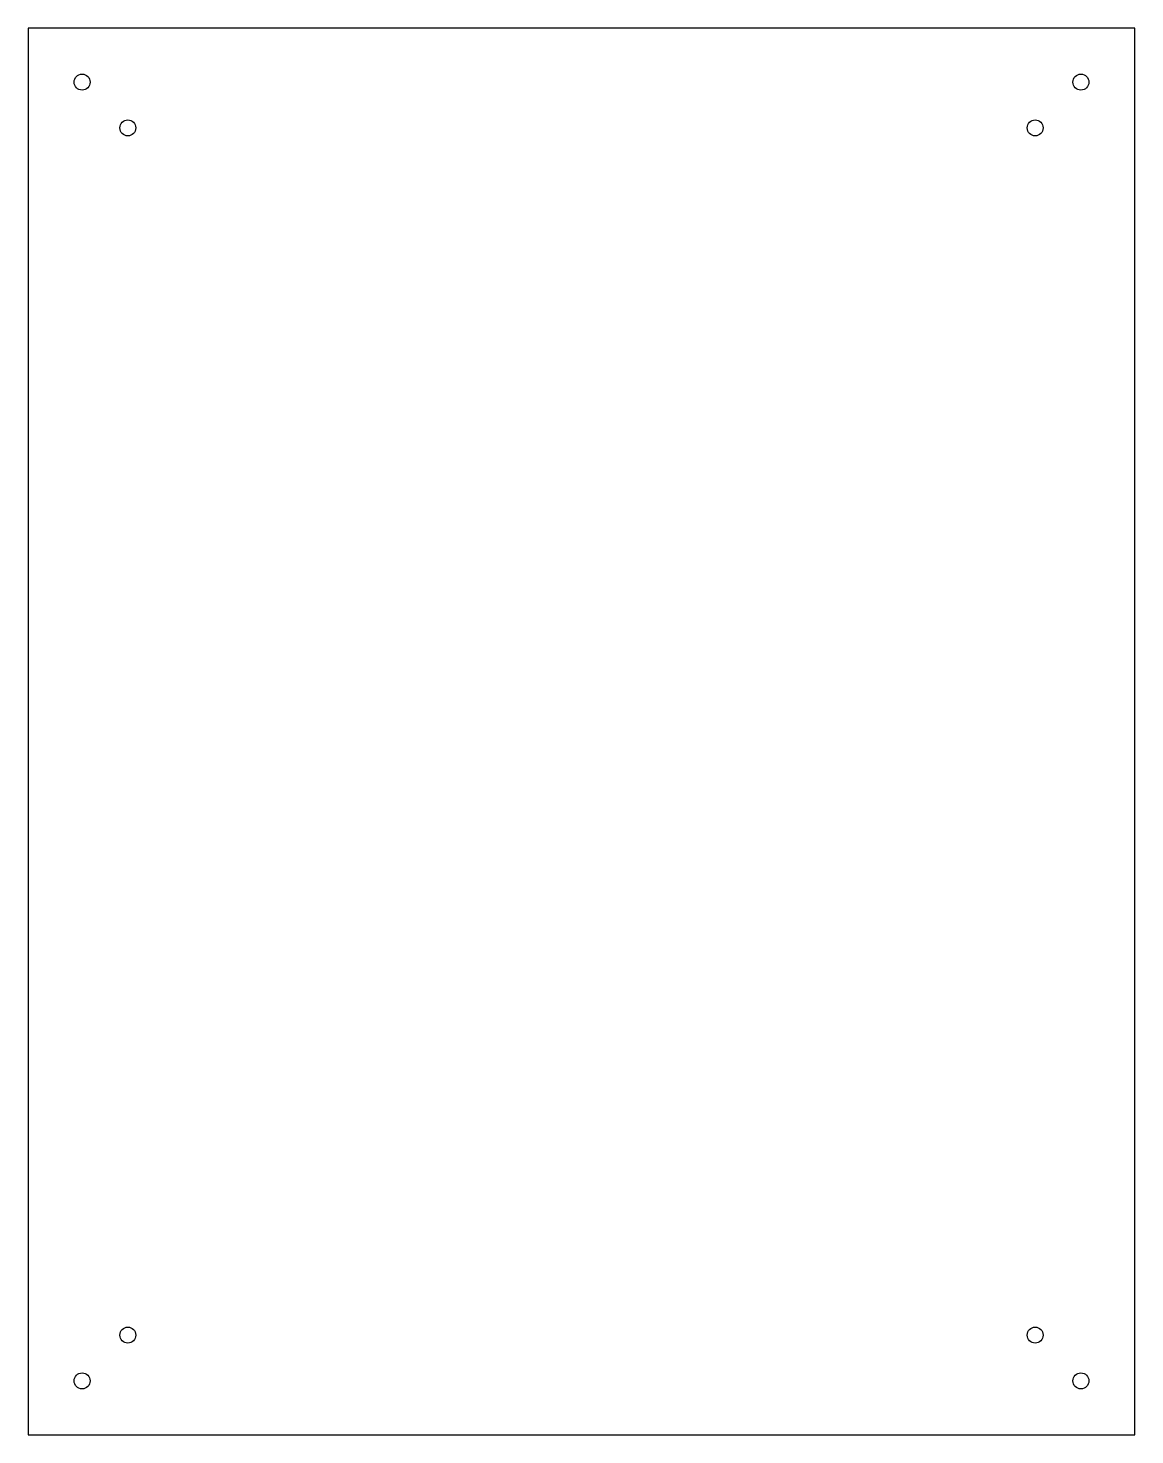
# Model space of a CAD drawing. Header units: millimetres. Extents: x -111 to 111, y -141 to 141.
import ezdxf

# ---------------------------------------------------------------- set-up
doc = ezdxf.new("R2010")
doc.units = ezdxf.units.MM

msp = doc.modelspace()

# ---------------------------------------------------------------- linework, layer by layer
at = {"color": 7, "linetype": 'Continuous', "lineweight": 25}
for p, q in [((111, 141), (-111, 141)), ((-111, 141), (-111, -141)), ((111, -141), (111, 141)), ((-111, -141), (111, -141))]:
    msp.add_line(p, q, dxfattribs=at)
for centre in [(-100.18, 130.18), (100.18, 130.18), (-91, 121), (91, 121), (-91, -121), (91, -121), (-100.18, -130.18), (100.18, -130.18)]:
    msp.add_circle(centre, 1.6, dxfattribs=at)

doc.saveas('drawing.dxf')
